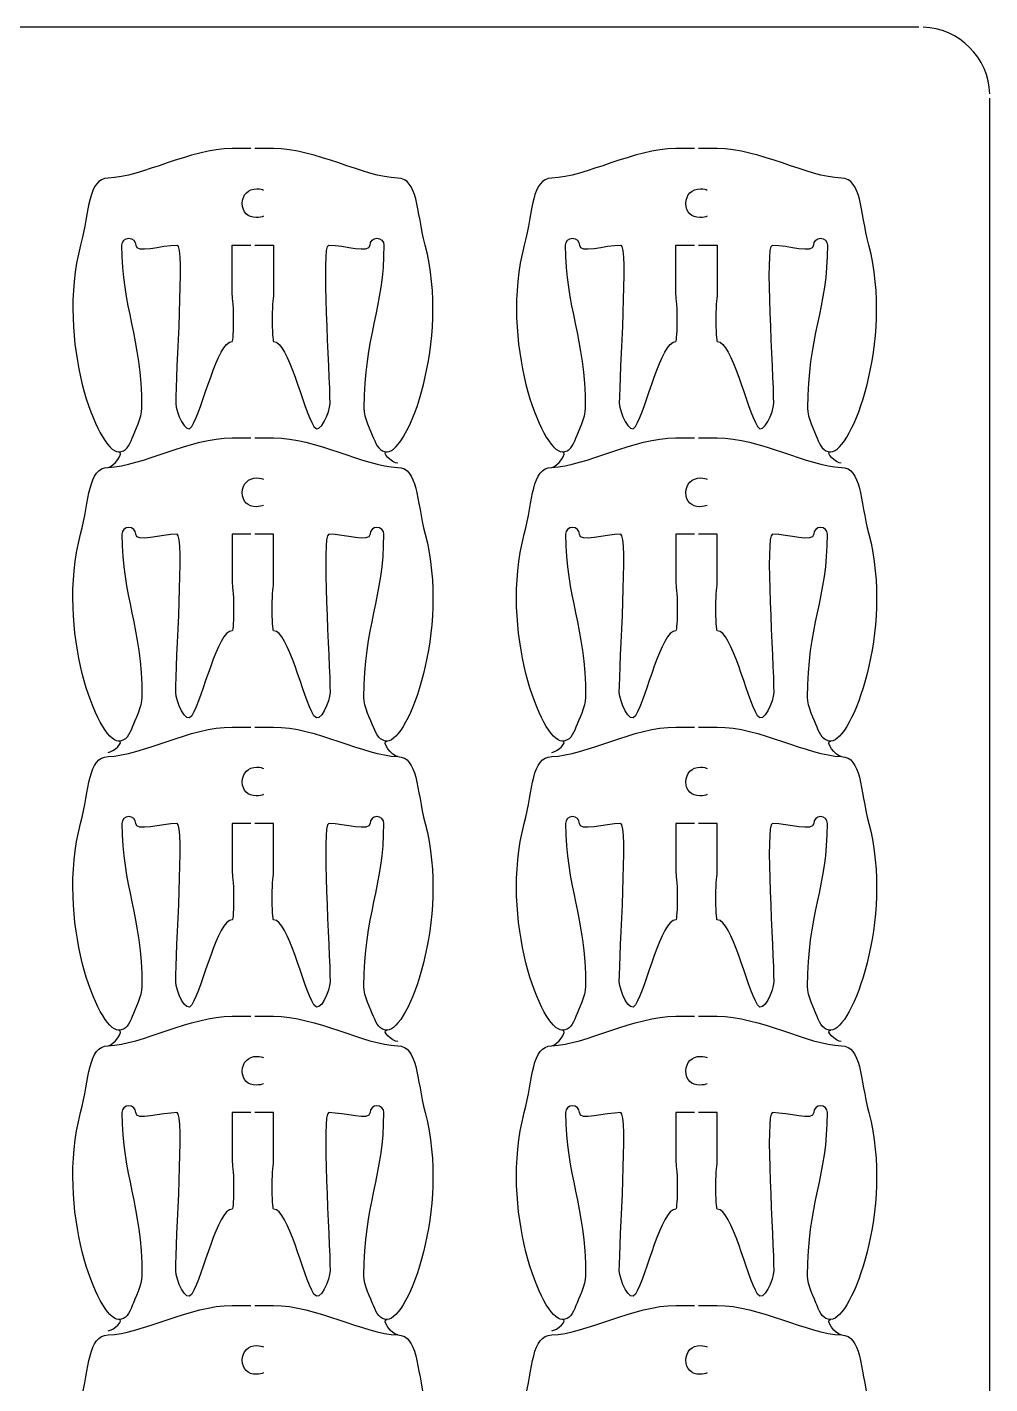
# Model space of a CAD drawing. Extents: x 0 to 300, y 0 to 300.
# Drawn here: x 230.2 to 300, y 201.6 to 300.1 of the extents above; entities that cross this region are included whole.
import ezdxf

# ---------------------------------------------------------------- set-up
doc = ezdxf.new("R2010")
doc.units = 0
doc.header["$MEASUREMENT"] = 0
doc.layers.add('DEFAULT', color=7, linetype='CONTINUOUS')

msp = doc.modelspace()

# ---------------------------------------------------------------- linework, layer by layer
at = {"layer": 'DEFAULT', "color": 1}
for points in [[(294.852, 300.1), (5.151, 300.1)], [(299.999, 5.252), (299.999, 294.949)]]:
    msp.add_lwpolyline(points, dxfattribs=at)
for points in [[(299.995, 295.249), (299.918, 297.878), (297.783, 300.019), (295.152, 300.096)], [(236.04, 268.15), (236.41, 268.15), (237.303, 269.275), (236.795, 269.275)], [(257.045, 268.45), (256.675, 268.45), (255.782, 269.275), (256.29, 269.275)], [(268.221, 268.15), (268.591, 268.15), (269.483, 269.275), (268.976, 269.275)], [(289.225, 268.45), (288.855, 268.45), (287.963, 269.275), (288.47, 269.275)], [(236.04, 247.46), (236.41, 247.46), (237.303, 248.285), (236.795, 248.285)], [(257.045, 247.16), (256.675, 247.16), (255.782, 248.285), (256.29, 248.285)], [(268.221, 247.46), (268.591, 247.46), (269.483, 248.285), (268.976, 248.285)], [(289.225, 247.16), (288.855, 247.16), (287.963, 248.285), (288.47, 248.285)], [(236.04, 226.171), (236.41, 226.171), (237.303, 227.295), (236.795, 227.295)], [(257.045, 226.471), (256.675, 226.471), (255.782, 227.295), (256.29, 227.295)], [(268.221, 226.171), (268.591, 226.171), (269.483, 227.295), (268.976, 227.295)], [(289.225, 226.471), (288.855, 226.471), (287.963, 227.295), (288.47, 227.295)], [(236.04, 205.481), (236.41, 205.481), (237.303, 206.306), (236.795, 206.306)], [(257.045, 205.181), (256.675, 205.181), (255.782, 206.306), (256.29, 206.306)], [(268.221, 205.481), (268.591, 205.481), (269.483, 206.306), (268.976, 206.306)], [(289.225, 205.181), (288.855, 205.181), (287.963, 206.306), (288.47, 206.306)]]:
    msp.add_open_spline(points, degree=3, dxfattribs=at)
for points, knots in [([(246.392, 291.282), (245.942, 291.282), (245.493, 291.282), (245.044, 291.282), (242.003, 291.282), (238.486, 289.218), (236.041, 289.14), (234.563, 289.098), (234.694, 286.777), (234.044, 284.283), (232.228, 277.326), (235.276, 269.276), (236.796, 269.276), (237.35, 269.276), (237.569, 269.72), (237.794, 270.277), (237.996, 270.778), (238.493, 271.787), (238.493, 272.444), (238.493, 277.633), (237.043, 279.679), (237.043, 284.283), (237.043, 284.558), (237.269, 284.784), (237.544, 284.784), (237.819, 284.784), (238.045, 284.558), (238.045, 284.283), (238.045, 283.648), (239.894, 284.283), (241.044, 284.283), (241.594, 284.283), (240.941, 275.001), (240.941, 272.789), (240.941, 272.218), (241.679, 270.394), (242.112, 271.106), (242.938, 272.461), (243.958, 277.284), (245.044, 277.284), (245.101, 277.284), (245.143, 278.067), (245.143, 279.033), (245.143, 280), (245.044, 280.607), (245.044, 280.783), (245.044, 281.95), (245.044, 283.116), (245.044, 284.283), (245.493, 284.283), (245.942, 284.283), (246.392, 284.283)], [0, 0, 0, 0, 3.82, 3.82, 3.82, 4.82, 4.82, 4.82, 5.82, 5.82, 5.82, 6.82, 6.82, 6.82, 7.82, 7.82, 7.82, 8.82, 8.82, 8.82, 9.82, 9.82, 9.82, 10.82, 10.82, 10.82, 11.82, 11.82, 11.82, 12.82, 12.82, 12.82, 13.82, 13.82, 13.82, 14.82, 14.82, 14.82, 15.82, 15.82, 15.82, 16.82, 16.82, 16.82, 17.82, 17.82, 17.82, 27.74, 27.74, 27.74, 31.56, 31.56, 31.56, 31.56]), ([(246.692, 284.283), (247.142, 284.283), (247.592, 284.283), (248.043, 284.283), (248.043, 283.116), (248.043, 281.95), (248.043, 280.783), (248.043, 280.607), (247.944, 280), (247.944, 279.033), (247.944, 278.067), (247.99, 277.284), (248.043, 277.284), (249.129, 277.284), (250.149, 272.461), (250.971, 271.106), (251.405, 270.394), (252.142, 272.218), (252.142, 272.789), (252.142, 275.001), (251.493, 284.283), (252.043, 284.283), (253.193, 284.283), (255.042, 283.648), (255.042, 284.283), (255.042, 284.558), (255.268, 284.784), (255.543, 284.784), (255.818, 284.784), (256.044, 284.558), (256.044, 284.283), (256.044, 279.679), (254.594, 277.633), (254.594, 272.444), (254.594, 271.787), (255.088, 270.778), (255.292, 270.277), (255.515, 269.72), (255.737, 269.276), (256.291, 269.276), (257.811, 269.276), (260.859, 277.326), (259.042, 284.283), (258.393, 286.777), (258.524, 289.098), (257.046, 289.14), (254.601, 289.218), (251.084, 291.282), (248.043, 291.282), (247.592, 291.282), (247.142, 291.282), (246.692, 291.282)], [0, 0, 0, 0, 3.83, 3.83, 3.83, 13.75, 13.75, 13.75, 14.75, 14.75, 14.75, 15.75, 15.75, 15.75, 16.75, 16.75, 16.75, 17.75, 17.75, 17.75, 18.75, 18.75, 18.75, 19.75, 19.75, 19.75, 20.75, 20.75, 20.75, 21.75, 21.75, 21.75, 22.75, 22.75, 22.75, 23.75, 23.75, 23.75, 24.75, 24.75, 24.75, 25.75, 25.75, 25.75, 26.75, 26.75, 26.75, 27.75, 27.75, 27.75, 31.58, 31.58, 31.58, 31.58]), ([(278.572, 291.282), (278.123, 291.282), (277.674, 291.282), (277.225, 291.282), (274.184, 291.282), (270.666, 289.218), (268.222, 289.14), (266.744, 289.098), (266.874, 286.777), (266.225, 284.283), (264.408, 277.326), (267.456, 269.276), (268.977, 269.276), (269.531, 269.276), (269.749, 269.72), (269.975, 270.277), (270.176, 270.778), (270.674, 271.787), (270.674, 272.444), (270.674, 277.633), (269.224, 279.679), (269.224, 284.283), (269.224, 284.558), (269.449, 284.784), (269.725, 284.784), (270, 284.784), (270.226, 284.558), (270.226, 284.283), (270.226, 283.648), (272.074, 284.283), (273.224, 284.283), (273.774, 284.283), (273.122, 275.001), (273.122, 272.789), (273.122, 272.218), (273.859, 270.394), (274.293, 271.106), (275.119, 272.461), (276.138, 277.284), (277.225, 277.284), (277.281, 277.284), (277.323, 278.067), (277.323, 279.033), (277.323, 280), (277.225, 280.607), (277.225, 280.783), (277.225, 281.95), (277.225, 283.116), (277.225, 284.283), (277.674, 284.283), (278.123, 284.283), (278.572, 284.283)], [0, 0, 0, 0, 3.82, 3.82, 3.82, 4.82, 4.82, 4.82, 5.82, 5.82, 5.82, 6.82, 6.82, 6.82, 7.82, 7.82, 7.82, 8.82, 8.82, 8.82, 9.82, 9.82, 9.82, 10.82, 10.82, 10.82, 11.82, 11.82, 11.82, 12.82, 12.82, 12.82, 13.82, 13.82, 13.82, 14.82, 14.82, 14.82, 15.82, 15.82, 15.82, 16.82, 16.82, 16.82, 17.82, 17.82, 17.82, 27.74, 27.74, 27.74, 31.56, 31.56, 31.56, 31.56]), ([(278.872, 284.283), (279.322, 284.283), (279.773, 284.283), (280.223, 284.283), (280.223, 283.116), (280.223, 281.95), (280.223, 280.783), (280.223, 280.607), (280.124, 280), (280.124, 279.033), (280.124, 278.067), (280.17, 277.284), (280.223, 277.284), (281.31, 277.284), (282.329, 272.461), (283.151, 271.106), (283.585, 270.394), (284.323, 272.218), (284.323, 272.789), (284.323, 275.001), (283.673, 284.283), (284.224, 284.283), (285.374, 284.283), (287.222, 283.648), (287.222, 284.283), (287.222, 284.558), (287.448, 284.784), (287.723, 284.784), (287.998, 284.784), (288.224, 284.558), (288.224, 284.283), (288.224, 279.679), (286.774, 277.633), (286.774, 272.444), (286.774, 271.787), (287.268, 270.778), (287.473, 270.277), (287.695, 269.72), (287.917, 269.276), (288.471, 269.276), (289.992, 269.276), (293.04, 277.326), (291.223, 284.283), (290.574, 286.777), (290.704, 289.098), (289.226, 289.14), (286.781, 289.218), (283.264, 291.282), (280.223, 291.282), (279.773, 291.282), (279.322, 291.282), (278.872, 291.282)], [0, 0, 0, 0, 3.83, 3.83, 3.83, 13.75, 13.75, 13.75, 14.75, 14.75, 14.75, 15.75, 15.75, 15.75, 16.75, 16.75, 16.75, 17.75, 17.75, 17.75, 18.75, 18.75, 18.75, 19.75, 19.75, 19.75, 20.75, 20.75, 20.75, 21.75, 21.75, 21.75, 22.75, 22.75, 22.75, 23.75, 23.75, 23.75, 24.75, 24.75, 24.75, 25.75, 25.75, 25.75, 26.75, 26.75, 26.75, 27.75, 27.75, 27.75, 31.58, 31.58, 31.58, 31.58]), ([(246.392, 263.292), (245.942, 263.292), (245.493, 263.292), (245.044, 263.292), (245.044, 262.126), (245.044, 260.959), (245.044, 259.793), (245.044, 259.617), (245.143, 259.01), (245.143, 258.043), (245.143, 257.077), (245.101, 256.293), (245.044, 256.293), (243.958, 256.293), (242.938, 251.474), (242.112, 250.12), (241.679, 249.404), (240.941, 251.227), (240.941, 251.802), (240.941, 254.014), (241.594, 263.292), (241.044, 263.292), (239.894, 263.292), (238.045, 262.657), (238.045, 263.292), (238.045, 263.568), (237.819, 263.793), (237.544, 263.793), (237.269, 263.793), (237.043, 263.568), (237.043, 263.292), (237.043, 258.689), (238.493, 256.643), (238.493, 251.453), (238.493, 250.797), (237.996, 249.788), (237.794, 249.287), (237.569, 248.73), (237.35, 248.285), (236.796, 248.285), (235.276, 248.285), (232.228, 256.336), (234.044, 263.292), (234.694, 265.787), (234.563, 268.108), (236.041, 268.15), (238.486, 268.228), (242.003, 270.292), (245.044, 270.292), (245.493, 270.292), (245.942, 270.292), (246.392, 270.292)], [0, 0, 0, 0, 3.82, 3.82, 3.82, 13.74, 13.74, 13.74, 14.74, 14.74, 14.74, 15.74, 15.74, 15.74, 16.74, 16.74, 16.74, 17.74, 17.74, 17.74, 18.74, 18.74, 18.74, 19.74, 19.74, 19.74, 20.74, 20.74, 20.74, 21.74, 21.74, 21.74, 22.74, 22.74, 22.74, 23.74, 23.74, 23.74, 24.74, 24.74, 24.74, 25.74, 25.74, 25.74, 26.74, 26.74, 26.74, 27.74, 27.74, 27.74, 31.56, 31.56, 31.56, 31.56]), ([(246.692, 270.292), (247.142, 270.292), (247.592, 270.292), (248.043, 270.292), (251.084, 270.292), (254.601, 268.228), (257.046, 268.15), (258.524, 268.108), (258.393, 265.787), (259.042, 263.292), (260.859, 256.336), (257.811, 248.285), (256.291, 248.285), (255.737, 248.285), (255.515, 248.73), (255.292, 249.287), (255.088, 249.788), (254.594, 250.797), (254.594, 251.453), (254.594, 256.643), (256.044, 258.689), (256.044, 263.292), (256.044, 263.568), (255.818, 263.793), (255.543, 263.793), (255.268, 263.793), (255.042, 263.568), (255.042, 263.292), (255.042, 262.657), (253.193, 263.292), (252.043, 263.292), (251.493, 263.292), (252.142, 254.014), (252.142, 251.802), (252.142, 251.227), (251.405, 249.404), (250.971, 250.12), (250.149, 251.474), (249.129, 256.293), (248.043, 256.293), (247.99, 256.293), (247.944, 257.077), (247.944, 258.043), (247.944, 259.01), (248.043, 259.617), (248.043, 259.793), (248.043, 260.959), (248.043, 262.126), (248.043, 263.292), (247.592, 263.292), (247.142, 263.292), (246.692, 263.292)], [0, 0, 0, 0, 3.83, 3.83, 3.83, 4.83, 4.83, 4.83, 5.83, 5.83, 5.83, 6.83, 6.83, 6.83, 7.83, 7.83, 7.83, 8.83, 8.83, 8.83, 9.83, 9.83, 9.83, 10.83, 10.83, 10.83, 11.83, 11.83, 11.83, 12.83, 12.83, 12.83, 13.83, 13.83, 13.83, 14.83, 14.83, 14.83, 15.83, 15.83, 15.83, 16.83, 16.83, 16.83, 17.83, 17.83, 17.83, 27.75, 27.75, 27.75, 31.58, 31.58, 31.58, 31.58]), ([(278.572, 263.292), (278.123, 263.292), (277.674, 263.292), (277.225, 263.292), (277.225, 262.126), (277.225, 260.959), (277.225, 259.793), (277.225, 259.617), (277.323, 259.01), (277.323, 258.043), (277.323, 257.077), (277.281, 256.293), (277.225, 256.293), (276.138, 256.293), (275.119, 251.474), (274.293, 250.12), (273.859, 249.404), (273.122, 251.227), (273.122, 251.802), (273.122, 254.014), (273.774, 263.292), (273.224, 263.292), (272.074, 263.292), (270.226, 262.657), (270.226, 263.292), (270.226, 263.568), (270, 263.793), (269.725, 263.793), (269.449, 263.793), (269.224, 263.568), (269.224, 263.292), (269.224, 258.689), (270.674, 256.643), (270.674, 251.453), (270.674, 250.797), (270.176, 249.788), (269.975, 249.287), (269.749, 248.73), (269.531, 248.285), (268.977, 248.285), (267.456, 248.285), (264.408, 256.336), (266.225, 263.292), (266.874, 265.787), (266.744, 268.108), (268.222, 268.15), (270.666, 268.228), (274.184, 270.292), (277.225, 270.292), (277.674, 270.292), (278.123, 270.292), (278.572, 270.292)], [0, 0, 0, 0, 3.82, 3.82, 3.82, 13.74, 13.74, 13.74, 14.74, 14.74, 14.74, 15.74, 15.74, 15.74, 16.74, 16.74, 16.74, 17.74, 17.74, 17.74, 18.74, 18.74, 18.74, 19.74, 19.74, 19.74, 20.74, 20.74, 20.74, 21.74, 21.74, 21.74, 22.74, 22.74, 22.74, 23.74, 23.74, 23.74, 24.74, 24.74, 24.74, 25.74, 25.74, 25.74, 26.74, 26.74, 26.74, 27.74, 27.74, 27.74, 31.56, 31.56, 31.56, 31.56]), ([(278.872, 270.292), (279.322, 270.292), (279.773, 270.292), (280.223, 270.292), (283.264, 270.292), (286.781, 268.228), (289.226, 268.15), (290.704, 268.108), (290.574, 265.787), (291.223, 263.292), (293.04, 256.336), (289.992, 248.285), (288.471, 248.285), (287.917, 248.285), (287.695, 248.73), (287.473, 249.287), (287.268, 249.788), (286.774, 250.797), (286.774, 251.453), (286.774, 256.643), (288.224, 258.689), (288.224, 263.292), (288.224, 263.568), (287.998, 263.793), (287.723, 263.793), (287.448, 263.793), (287.222, 263.568), (287.222, 263.292), (287.222, 262.657), (285.374, 263.292), (284.224, 263.292), (283.673, 263.292), (284.323, 254.014), (284.323, 251.802), (284.323, 251.227), (283.585, 249.404), (283.151, 250.12), (282.329, 251.474), (281.31, 256.293), (280.223, 256.293), (280.17, 256.293), (280.124, 257.077), (280.124, 258.043), (280.124, 259.01), (280.223, 259.617), (280.223, 259.793), (280.223, 260.959), (280.223, 262.126), (280.223, 263.292), (279.773, 263.292), (279.322, 263.292), (278.872, 263.292)], [0, 0, 0, 0, 3.83, 3.83, 3.83, 4.83, 4.83, 4.83, 5.83, 5.83, 5.83, 6.83, 6.83, 6.83, 7.83, 7.83, 7.83, 8.83, 8.83, 8.83, 9.83, 9.83, 9.83, 10.83, 10.83, 10.83, 11.83, 11.83, 11.83, 12.83, 12.83, 12.83, 13.83, 13.83, 13.83, 14.83, 14.83, 14.83, 15.83, 15.83, 15.83, 16.83, 16.83, 16.83, 17.83, 17.83, 17.83, 27.75, 27.75, 27.75, 31.58, 31.58, 31.58, 31.58]), ([(246.392, 242.302), (245.942, 242.302), (245.493, 242.302), (245.044, 242.302), (245.044, 241.136), (245.044, 239.969), (245.044, 238.803), (245.044, 238.626), (245.143, 238.019), (245.143, 237.053), (245.143, 236.086), (245.101, 235.303), (245.044, 235.303), (243.958, 235.303), (242.938, 230.484), (242.112, 229.129), (241.679, 228.413), (240.941, 230.241), (240.941, 230.812), (240.941, 233.024), (241.594, 242.302), (241.044, 242.302), (239.894, 242.302), (238.045, 241.667), (238.045, 242.302), (238.045, 242.577), (237.819, 242.803), (237.544, 242.803), (237.269, 242.803), (237.043, 242.577), (237.043, 242.302), (237.043, 237.698), (238.493, 235.652), (238.493, 230.463), (238.493, 229.807), (237.996, 228.798), (237.794, 228.297), (237.569, 227.74), (237.35, 227.295), (236.796, 227.295), (235.276, 227.295), (232.228, 235.345), (234.044, 242.302), (234.694, 244.796), (234.563, 247.118), (236.041, 247.16), (238.486, 247.238), (242.003, 249.301), (245.044, 249.301), (245.493, 249.301), (245.942, 249.301), (246.392, 249.301)], [0, 0, 0, 0, 3.82, 3.82, 3.82, 13.74, 13.74, 13.74, 14.74, 14.74, 14.74, 15.74, 15.74, 15.74, 16.74, 16.74, 16.74, 17.74, 17.74, 17.74, 18.74, 18.74, 18.74, 19.74, 19.74, 19.74, 20.74, 20.74, 20.74, 21.74, 21.74, 21.74, 22.74, 22.74, 22.74, 23.74, 23.74, 23.74, 24.74, 24.74, 24.74, 25.74, 25.74, 25.74, 26.74, 26.74, 26.74, 27.74, 27.74, 27.74, 31.56, 31.56, 31.56, 31.56]), ([(246.692, 249.301), (247.142, 249.301), (247.592, 249.301), (248.043, 249.301), (251.084, 249.301), (254.601, 247.238), (257.046, 247.16), (258.524, 247.118), (258.393, 244.796), (259.042, 242.302), (260.859, 235.345), (257.811, 227.295), (256.291, 227.295), (255.737, 227.295), (255.515, 227.74), (255.292, 228.297), (255.088, 228.798), (254.594, 229.807), (254.594, 230.463), (254.594, 235.652), (256.044, 237.698), (256.044, 242.302), (256.044, 242.577), (255.818, 242.803), (255.543, 242.803), (255.268, 242.803), (255.042, 242.577), (255.042, 242.302), (255.042, 241.667), (253.193, 242.302), (252.043, 242.302), (251.493, 242.302), (252.142, 233.024), (252.142, 230.812), (252.142, 230.241), (251.405, 228.413), (250.971, 229.129), (250.149, 230.484), (249.129, 235.303), (248.043, 235.303), (247.99, 235.303), (247.944, 236.086), (247.944, 237.053), (247.944, 238.019), (248.043, 238.626), (248.043, 238.803), (248.043, 239.969), (248.043, 241.136), (248.043, 242.302), (247.592, 242.302), (247.142, 242.302), (246.692, 242.302)], [0, 0, 0, 0, 3.83, 3.83, 3.83, 4.83, 4.83, 4.83, 5.83, 5.83, 5.83, 6.83, 6.83, 6.83, 7.83, 7.83, 7.83, 8.83, 8.83, 8.83, 9.83, 9.83, 9.83, 10.83, 10.83, 10.83, 11.83, 11.83, 11.83, 12.83, 12.83, 12.83, 13.83, 13.83, 13.83, 14.83, 14.83, 14.83, 15.83, 15.83, 15.83, 16.83, 16.83, 16.83, 17.83, 17.83, 17.83, 27.75, 27.75, 27.75, 31.58, 31.58, 31.58, 31.58]), ([(278.572, 242.302), (278.123, 242.302), (277.674, 242.302), (277.225, 242.302), (277.225, 241.136), (277.225, 239.969), (277.225, 238.803), (277.225, 238.626), (277.323, 238.019), (277.323, 237.053), (277.323, 236.086), (277.281, 235.303), (277.225, 235.303), (276.138, 235.303), (275.119, 230.484), (274.293, 229.129), (273.859, 228.413), (273.122, 230.241), (273.122, 230.812), (273.122, 233.024), (273.774, 242.302), (273.224, 242.302), (272.074, 242.302), (270.226, 241.667), (270.226, 242.302), (270.226, 242.577), (270, 242.803), (269.725, 242.803), (269.449, 242.803), (269.224, 242.577), (269.224, 242.302), (269.224, 237.698), (270.674, 235.652), (270.674, 230.463), (270.674, 229.807), (270.176, 228.798), (269.975, 228.297), (269.749, 227.74), (269.531, 227.295), (268.977, 227.295), (267.456, 227.295), (264.408, 235.345), (266.225, 242.302), (266.874, 244.796), (266.744, 247.118), (268.222, 247.16), (270.666, 247.238), (274.184, 249.301), (277.225, 249.301), (277.674, 249.301), (278.123, 249.301), (278.572, 249.301)], [0, 0, 0, 0, 3.82, 3.82, 3.82, 13.74, 13.74, 13.74, 14.74, 14.74, 14.74, 15.74, 15.74, 15.74, 16.74, 16.74, 16.74, 17.74, 17.74, 17.74, 18.74, 18.74, 18.74, 19.74, 19.74, 19.74, 20.74, 20.74, 20.74, 21.74, 21.74, 21.74, 22.74, 22.74, 22.74, 23.74, 23.74, 23.74, 24.74, 24.74, 24.74, 25.74, 25.74, 25.74, 26.74, 26.74, 26.74, 27.74, 27.74, 27.74, 31.56, 31.56, 31.56, 31.56]), ([(278.872, 249.301), (279.322, 249.301), (279.773, 249.301), (280.223, 249.301), (283.264, 249.301), (286.781, 247.238), (289.226, 247.16), (290.704, 247.118), (290.574, 244.796), (291.223, 242.302), (293.04, 235.345), (289.992, 227.295), (288.471, 227.295), (287.917, 227.295), (287.695, 227.74), (287.473, 228.297), (287.268, 228.798), (286.774, 229.807), (286.774, 230.463), (286.774, 235.652), (288.224, 237.698), (288.224, 242.302), (288.224, 242.577), (287.998, 242.803), (287.723, 242.803), (287.448, 242.803), (287.222, 242.577), (287.222, 242.302), (287.222, 241.667), (285.374, 242.302), (284.224, 242.302), (283.673, 242.302), (284.323, 233.024), (284.323, 230.812), (284.323, 230.241), (283.585, 228.413), (283.151, 229.129), (282.329, 230.484), (281.31, 235.303), (280.223, 235.303), (280.17, 235.303), (280.124, 236.086), (280.124, 237.053), (280.124, 238.019), (280.223, 238.626), (280.223, 238.803), (280.223, 239.969), (280.223, 241.136), (280.223, 242.302), (279.773, 242.302), (279.322, 242.302), (278.872, 242.302)], [0, 0, 0, 0, 3.83, 3.83, 3.83, 4.83, 4.83, 4.83, 5.83, 5.83, 5.83, 6.83, 6.83, 6.83, 7.83, 7.83, 7.83, 8.83, 8.83, 8.83, 9.83, 9.83, 9.83, 10.83, 10.83, 10.83, 11.83, 11.83, 11.83, 12.83, 12.83, 12.83, 13.83, 13.83, 13.83, 14.83, 14.83, 14.83, 15.83, 15.83, 15.83, 16.83, 16.83, 16.83, 17.83, 17.83, 17.83, 27.75, 27.75, 27.75, 31.58, 31.58, 31.58, 31.58]), ([(246.392, 221.312), (245.942, 221.312), (245.493, 221.312), (245.044, 221.312), (245.044, 220.145), (245.044, 218.979), (245.044, 217.812), (245.044, 217.636), (245.143, 217.029), (245.143, 216.063), (245.143, 215.096), (245.101, 214.313), (245.044, 214.313), (243.958, 214.313), (242.938, 209.494), (242.112, 208.139), (241.679, 207.423), (240.941, 209.25), (240.941, 209.822), (240.941, 212.034), (241.594, 221.312), (241.044, 221.312), (239.894, 221.312), (238.045, 220.677), (238.045, 221.312), (238.045, 221.587), (237.819, 221.813), (237.544, 221.813), (237.269, 221.813), (237.043, 221.587), (237.043, 221.312), (237.043, 216.708), (238.493, 214.662), (238.493, 209.473), (238.493, 208.817), (237.996, 207.808), (237.794, 207.307), (237.569, 206.749), (237.35, 206.305), (236.796, 206.305), (235.276, 206.305), (232.228, 214.355), (234.044, 221.312), (234.694, 223.806), (234.563, 226.127), (236.041, 226.17), (238.486, 226.247), (242.003, 228.311), (245.044, 228.311), (245.493, 228.311), (245.942, 228.311), (246.392, 228.311)], [0, 0, 0, 0, 3.82, 3.82, 3.82, 13.74, 13.74, 13.74, 14.74, 14.74, 14.74, 15.74, 15.74, 15.74, 16.74, 16.74, 16.74, 17.74, 17.74, 17.74, 18.74, 18.74, 18.74, 19.74, 19.74, 19.74, 20.74, 20.74, 20.74, 21.74, 21.74, 21.74, 22.74, 22.74, 22.74, 23.74, 23.74, 23.74, 24.74, 24.74, 24.74, 25.74, 25.74, 25.74, 26.74, 26.74, 26.74, 27.74, 27.74, 27.74, 31.56, 31.56, 31.56, 31.56]), ([(246.692, 228.311), (247.142, 228.311), (247.592, 228.311), (248.043, 228.311), (251.084, 228.311), (254.601, 226.247), (257.046, 226.17), (258.524, 226.127), (258.393, 223.806), (259.042, 221.312), (260.859, 214.355), (257.811, 206.305), (256.291, 206.305), (255.737, 206.305), (255.515, 206.749), (255.292, 207.307), (255.088, 207.808), (254.594, 208.817), (254.594, 209.473), (254.594, 214.662), (256.044, 216.708), (256.044, 221.312), (256.044, 221.587), (255.818, 221.813), (255.543, 221.813), (255.268, 221.813), (255.042, 221.587), (255.042, 221.312), (255.042, 220.677), (253.193, 221.312), (252.043, 221.312), (251.493, 221.312), (252.142, 212.034), (252.142, 209.822), (252.142, 209.25), (251.405, 207.423), (250.971, 208.139), (250.149, 209.494), (249.129, 214.313), (248.043, 214.313), (247.99, 214.313), (247.944, 215.096), (247.944, 216.063), (247.944, 217.029), (248.043, 217.636), (248.043, 217.812), (248.043, 218.979), (248.043, 220.145), (248.043, 221.312), (247.592, 221.312), (247.142, 221.312), (246.692, 221.312)], [0, 0, 0, 0, 3.83, 3.83, 3.83, 4.83, 4.83, 4.83, 5.83, 5.83, 5.83, 6.83, 6.83, 6.83, 7.83, 7.83, 7.83, 8.83, 8.83, 8.83, 9.83, 9.83, 9.83, 10.83, 10.83, 10.83, 11.83, 11.83, 11.83, 12.83, 12.83, 12.83, 13.83, 13.83, 13.83, 14.83, 14.83, 14.83, 15.83, 15.83, 15.83, 16.83, 16.83, 16.83, 17.83, 17.83, 17.83, 27.75, 27.75, 27.75, 31.58, 31.58, 31.58, 31.58]), ([(278.572, 221.312), (278.123, 221.312), (277.674, 221.312), (277.225, 221.312), (277.225, 220.145), (277.225, 218.979), (277.225, 217.812), (277.225, 217.636), (277.323, 217.029), (277.323, 216.063), (277.323, 215.096), (277.281, 214.313), (277.225, 214.313), (276.138, 214.313), (275.119, 209.494), (274.293, 208.139), (273.859, 207.423), (273.122, 209.25), (273.122, 209.822), (273.122, 212.034), (273.774, 221.312), (273.224, 221.312), (272.074, 221.312), (270.226, 220.677), (270.226, 221.312), (270.226, 221.587), (270, 221.813), (269.725, 221.813), (269.449, 221.813), (269.224, 221.587), (269.224, 221.312), (269.224, 216.708), (270.674, 214.662), (270.674, 209.473), (270.674, 208.817), (270.176, 207.808), (269.975, 207.307), (269.749, 206.749), (269.531, 206.305), (268.977, 206.305), (267.456, 206.305), (264.408, 214.355), (266.225, 221.312), (266.874, 223.806), (266.744, 226.127), (268.222, 226.17), (270.666, 226.247), (274.184, 228.311), (277.225, 228.311), (277.674, 228.311), (278.123, 228.311), (278.572, 228.311)], [0, 0, 0, 0, 3.82, 3.82, 3.82, 13.74, 13.74, 13.74, 14.74, 14.74, 14.74, 15.74, 15.74, 15.74, 16.74, 16.74, 16.74, 17.74, 17.74, 17.74, 18.74, 18.74, 18.74, 19.74, 19.74, 19.74, 20.74, 20.74, 20.74, 21.74, 21.74, 21.74, 22.74, 22.74, 22.74, 23.74, 23.74, 23.74, 24.74, 24.74, 24.74, 25.74, 25.74, 25.74, 26.74, 26.74, 26.74, 27.74, 27.74, 27.74, 31.56, 31.56, 31.56, 31.56]), ([(278.872, 228.311), (279.322, 228.311), (279.773, 228.311), (280.223, 228.311), (283.264, 228.311), (286.781, 226.247), (289.226, 226.17), (290.704, 226.127), (290.574, 223.806), (291.223, 221.312), (293.04, 214.355), (289.992, 206.305), (288.471, 206.305), (287.917, 206.305), (287.695, 206.749), (287.473, 207.307), (287.268, 207.808), (286.774, 208.817), (286.774, 209.473), (286.774, 214.662), (288.224, 216.708), (288.224, 221.312), (288.224, 221.587), (287.998, 221.813), (287.723, 221.813), (287.448, 221.813), (287.222, 221.587), (287.222, 221.312), (287.222, 220.677), (285.374, 221.312), (284.224, 221.312), (283.673, 221.312), (284.323, 212.034), (284.323, 209.822), (284.323, 209.25), (283.585, 207.423), (283.151, 208.139), (282.329, 209.494), (281.31, 214.313), (280.223, 214.313), (280.17, 214.313), (280.124, 215.096), (280.124, 216.063), (280.124, 217.029), (280.223, 217.636), (280.223, 217.812), (280.223, 218.979), (280.223, 220.145), (280.223, 221.312), (279.773, 221.312), (279.322, 221.312), (278.872, 221.312)], [0, 0, 0, 0, 3.83, 3.83, 3.83, 4.83, 4.83, 4.83, 5.83, 5.83, 5.83, 6.83, 6.83, 6.83, 7.83, 7.83, 7.83, 8.83, 8.83, 8.83, 9.83, 9.83, 9.83, 10.83, 10.83, 10.83, 11.83, 11.83, 11.83, 12.83, 12.83, 12.83, 13.83, 13.83, 13.83, 14.83, 14.83, 14.83, 15.83, 15.83, 15.83, 16.83, 16.83, 16.83, 17.83, 17.83, 17.83, 27.75, 27.75, 27.75, 31.58, 31.58, 31.58, 31.58]), ([(246.392, 200.322), (245.942, 200.322), (245.493, 200.322), (245.044, 200.322), (245.044, 199.155), (245.044, 197.989), (245.044, 196.822), (245.044, 196.646), (245.143, 196.039), (245.143, 195.072), (245.143, 194.106), (245.101, 193.323), (245.044, 193.323), (243.958, 193.323), (242.938, 188.504), (242.112, 187.149), (241.679, 186.436), (240.941, 188.26), (240.941, 188.832), (240.941, 191.044), (241.594, 200.322), (241.044, 200.322), (239.894, 200.322), (238.045, 199.687), (238.045, 200.322), (238.045, 200.597), (237.819, 200.823), (237.544, 200.823), (237.269, 200.823), (237.043, 200.597), (237.043, 200.322), (237.043, 195.718), (238.493, 193.672), (238.493, 188.482), (238.493, 187.826), (237.996, 186.817), (237.794, 186.316), (237.569, 185.759), (237.35, 185.314), (236.796, 185.314), (235.276, 185.314), (232.228, 193.365), (234.044, 200.322), (234.694, 202.816), (234.563, 205.137), (236.041, 205.179), (238.486, 205.257), (242.003, 207.321), (245.044, 207.321), (245.493, 207.321), (245.942, 207.321), (246.392, 207.321)], [0, 0, 0, 0, 3.82, 3.82, 3.82, 13.74, 13.74, 13.74, 14.74, 14.74, 14.74, 15.74, 15.74, 15.74, 16.74, 16.74, 16.74, 17.74, 17.74, 17.74, 18.74, 18.74, 18.74, 19.74, 19.74, 19.74, 20.74, 20.74, 20.74, 21.74, 21.74, 21.74, 22.74, 22.74, 22.74, 23.74, 23.74, 23.74, 24.74, 24.74, 24.74, 25.74, 25.74, 25.74, 26.74, 26.74, 26.74, 27.74, 27.74, 27.74, 31.56, 31.56, 31.56, 31.56]), ([(246.692, 207.321), (247.142, 207.321), (247.592, 207.321), (248.043, 207.321), (251.084, 207.321), (254.601, 205.257), (257.046, 205.179), (258.524, 205.137), (258.393, 202.816), (259.042, 200.322), (260.859, 193.365), (257.811, 185.314), (256.291, 185.314), (255.737, 185.314), (255.515, 185.759), (255.292, 186.316), (255.088, 186.817), (254.594, 187.826), (254.594, 188.482), (254.594, 193.672), (256.044, 195.718), (256.044, 200.322), (256.044, 200.597), (255.818, 200.823), (255.543, 200.823), (255.268, 200.823), (255.042, 200.597), (255.042, 200.322), (255.042, 199.687), (253.193, 200.322), (252.043, 200.322), (251.493, 200.322), (252.142, 191.044), (252.142, 188.832), (252.142, 188.26), (251.405, 186.436), (250.971, 187.149), (250.149, 188.504), (249.129, 193.323), (248.043, 193.323), (247.99, 193.323), (247.944, 194.106), (247.944, 195.072), (247.944, 196.039), (248.043, 196.646), (248.043, 196.822), (248.043, 197.989), (248.043, 199.155), (248.043, 200.322), (247.592, 200.322), (247.142, 200.322), (246.692, 200.322)], [0, 0, 0, 0, 3.83, 3.83, 3.83, 4.83, 4.83, 4.83, 5.83, 5.83, 5.83, 6.83, 6.83, 6.83, 7.83, 7.83, 7.83, 8.83, 8.83, 8.83, 9.83, 9.83, 9.83, 10.83, 10.83, 10.83, 11.83, 11.83, 11.83, 12.83, 12.83, 12.83, 13.83, 13.83, 13.83, 14.83, 14.83, 14.83, 15.83, 15.83, 15.83, 16.83, 16.83, 16.83, 17.83, 17.83, 17.83, 27.75, 27.75, 27.75, 31.58, 31.58, 31.58, 31.58]), ([(278.572, 200.322), (278.123, 200.322), (277.674, 200.322), (277.225, 200.322), (277.225, 199.155), (277.225, 197.989), (277.225, 196.822), (277.225, 196.646), (277.323, 196.039), (277.323, 195.072), (277.323, 194.106), (277.281, 193.323), (277.225, 193.323), (276.138, 193.323), (275.119, 188.504), (274.293, 187.149), (273.859, 186.436), (273.122, 188.26), (273.122, 188.832), (273.122, 191.044), (273.774, 200.322), (273.224, 200.322), (272.074, 200.322), (270.226, 199.687), (270.226, 200.322), (270.226, 200.597), (270, 200.823), (269.725, 200.823), (269.449, 200.823), (269.224, 200.597), (269.224, 200.322), (269.224, 195.718), (270.674, 193.672), (270.674, 188.482), (270.674, 187.826), (270.176, 186.817), (269.975, 186.316), (269.749, 185.759), (269.531, 185.314), (268.977, 185.314), (267.456, 185.314), (264.408, 193.365), (266.225, 200.322), (266.874, 202.816), (266.744, 205.137), (268.222, 205.179), (270.666, 205.257), (274.184, 207.321), (277.225, 207.321), (277.674, 207.321), (278.123, 207.321), (278.572, 207.321)], [0, 0, 0, 0, 3.82, 3.82, 3.82, 13.74, 13.74, 13.74, 14.74, 14.74, 14.74, 15.74, 15.74, 15.74, 16.74, 16.74, 16.74, 17.74, 17.74, 17.74, 18.74, 18.74, 18.74, 19.74, 19.74, 19.74, 20.74, 20.74, 20.74, 21.74, 21.74, 21.74, 22.74, 22.74, 22.74, 23.74, 23.74, 23.74, 24.74, 24.74, 24.74, 25.74, 25.74, 25.74, 26.74, 26.74, 26.74, 27.74, 27.74, 27.74, 31.56, 31.56, 31.56, 31.56]), ([(278.872, 207.321), (279.322, 207.321), (279.773, 207.321), (280.223, 207.321), (283.264, 207.321), (286.781, 205.257), (289.226, 205.179), (290.704, 205.137), (290.574, 202.816), (291.223, 200.322), (293.04, 193.365), (289.992, 185.314), (288.471, 185.314), (287.917, 185.314), (287.695, 185.759), (287.473, 186.316), (287.268, 186.817), (286.774, 187.826), (286.774, 188.482), (286.774, 193.672), (288.224, 195.718), (288.224, 200.322), (288.224, 200.597), (287.998, 200.823), (287.723, 200.823), (287.448, 200.823), (287.222, 200.597), (287.222, 200.322), (287.222, 199.687), (285.374, 200.322), (284.224, 200.322), (283.673, 200.322), (284.323, 191.044), (284.323, 188.832), (284.323, 188.26), (283.585, 186.436), (283.151, 187.149), (282.329, 188.504), (281.31, 193.323), (280.223, 193.323), (280.17, 193.323), (280.124, 194.106), (280.124, 195.072), (280.124, 196.039), (280.223, 196.646), (280.223, 196.822), (280.223, 197.989), (280.223, 199.155), (280.223, 200.322), (279.773, 200.322), (279.322, 200.322), (278.872, 200.322)], [0, 0, 0, 0, 3.83, 3.83, 3.83, 4.83, 4.83, 4.83, 5.83, 5.83, 5.83, 6.83, 6.83, 6.83, 7.83, 7.83, 7.83, 8.83, 8.83, 8.83, 9.83, 9.83, 9.83, 10.83, 10.83, 10.83, 11.83, 11.83, 11.83, 12.83, 12.83, 12.83, 13.83, 13.83, 13.83, 14.83, 14.83, 14.83, 15.83, 15.83, 15.83, 16.83, 16.83, 16.83, 17.83, 17.83, 17.83, 27.75, 27.75, 27.75, 31.58, 31.58, 31.58, 31.58])]:
    msp.add_open_spline(points, degree=3, knots=knots, dxfattribs=at)
at = {"layer": 'DEFAULT', "color": 250}
for points in [[(247.306, 286.378), (247.21, 286.33), (247.018, 286.282), (246.773, 286.282), (246.203, 286.282), (245.774, 286.642), (245.774, 287.304), (245.774, 287.937), (246.203, 288.366), (246.83, 288.366), (247.082, 288.366), (247.24, 288.312), (247.309, 288.276)], [(279.487, 286.378), (279.391, 286.33), (279.199, 286.282), (278.953, 286.282), (278.384, 286.282), (277.955, 286.642), (277.955, 287.304), (277.955, 287.937), (278.384, 288.366), (279.01, 288.366), (279.262, 288.366), (279.421, 288.312), (279.49, 288.276)], [(247.306, 265.388), (247.21, 265.34), (247.018, 265.292), (246.773, 265.292), (246.203, 265.292), (245.774, 265.652), (245.774, 266.315), (245.774, 266.947), (246.203, 267.376), (246.83, 267.376), (247.082, 267.376), (247.24, 267.322), (247.309, 267.286)], [(279.487, 265.388), (279.391, 265.34), (279.199, 265.292), (278.953, 265.292), (278.384, 265.292), (277.955, 265.652), (277.955, 266.315), (277.955, 266.947), (278.384, 267.376), (279.01, 267.376), (279.262, 267.376), (279.421, 267.322), (279.49, 267.286)], [(247.306, 244.399), (247.21, 244.351), (247.018, 244.303), (246.773, 244.303), (246.203, 244.303), (245.774, 244.662), (245.774, 245.325), (245.774, 245.957), (246.203, 246.386), (246.83, 246.386), (247.082, 246.386), (247.24, 246.332), (247.309, 246.296)], [(279.487, 244.399), (279.391, 244.351), (279.199, 244.303), (278.953, 244.303), (278.384, 244.303), (277.955, 244.662), (277.955, 245.325), (277.955, 245.957), (278.384, 246.386), (279.01, 246.386), (279.262, 246.386), (279.421, 246.332), (279.49, 246.296)], [(247.306, 223.409), (247.21, 223.361), (247.018, 223.313), (246.773, 223.313), (246.203, 223.313), (245.774, 223.673), (245.774, 224.335), (245.774, 224.968), (246.203, 225.397), (246.83, 225.397), (247.082, 225.397), (247.24, 225.343), (247.309, 225.307)], [(279.487, 223.409), (279.391, 223.361), (279.199, 223.313), (278.953, 223.313), (278.384, 223.313), (277.955, 223.673), (277.955, 224.335), (277.955, 224.968), (278.384, 225.397), (279.01, 225.397), (279.262, 225.397), (279.421, 225.343), (279.49, 225.307)], [(247.306, 202.419), (247.21, 202.371), (247.018, 202.323), (246.773, 202.323), (246.203, 202.323), (245.774, 202.683), (245.774, 203.346), (245.774, 203.978), (246.203, 204.407), (246.83, 204.407), (247.082, 204.407), (247.24, 204.353), (247.309, 204.317)], [(279.487, 202.419), (279.391, 202.371), (279.199, 202.323), (278.953, 202.323), (278.384, 202.323), (277.955, 202.683), (277.955, 203.346), (277.955, 203.978), (278.384, 204.407), (279.01, 204.407), (279.262, 204.407), (279.421, 204.353), (279.49, 204.317)]]:
    msp.add_open_spline(points, degree=3, knots=[0, 0, 0, 0, 1, 1, 1, 2, 2, 2, 3, 3, 3, 4, 4, 4, 4], dxfattribs=at)

doc.saveas('drawing.dxf')
